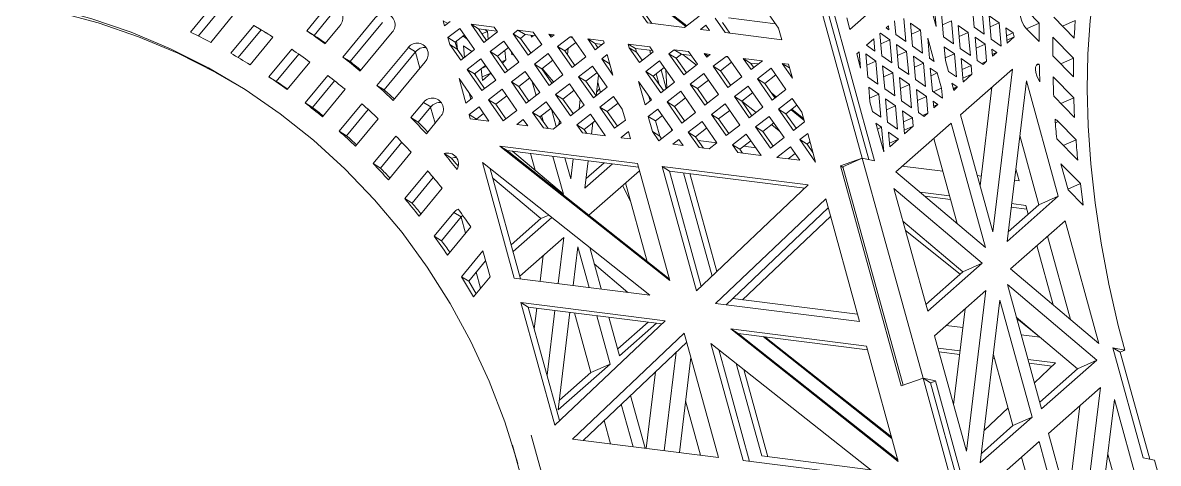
# Model space of a CAD drawing. Header units: millimetres. Extents: x 6136 to 7046, y 1563 to 2173.
# Drawn here: x 6877.7 to 6929.4, y 1675.5 to 1695.6 of the extents above; entities that cross this region are included whole.
import ezdxf

# ---------------------------------------------------------------- set-up
doc = ezdxf.new("R2010")
doc.units = ezdxf.units.MM
doc.header["$LTSCALE"] = 0.5
doc.layers.get('0').update_dxf_attribs({"color": 255})

# ---------------------------------------------------------------- blocks, each defined once
blk = doc.blocks.new('eiffel')
at = {"color": 3, "linetype": 'Continuous', "lineweight": 15}
for p, q in [((34.857, -175.114), (31.02, -161.203)), ((35.635, -175.274), (31.798, -161.363)), ((35.264, -175.197), (31.482, -161.488)), ((19.969, -164.673), (21.282, -166.555)), ((20.432, -164.957), (21.572, -166.592)), ((29.575, -166.897), (27.878, -164.466)), ((-7.569, -167.145), (-6.099, -165.361)), ((-7.073, -167.388), (-5.636, -165.645)), ((22.036, -165.463), (23.714, -166.792)), ((39.521, -166.791), (39.164, -165.495)), ((39.424, -165.677), (39.521, -166.791)), ((41.929, -166.838), (41.801, -165.377)), ((-4.827, -166.02), (-6.287, -167.791)), ((-0.225, -167.066), (0.796, -165.827)), ((0.238, -167.35), (1.259, -166.111)), ((2.049, -168.724), (4.094, -166.243)), ((22.499, -165.748), (23.767, -166.752)), ((23.637, -166.852), (24.564, -166.136)), ((25.556, -166.261), (26.193, -167.174)), ((26.412, -166.241), (29.377, -166.614)), ((33.88, -166.25), (34.081, -166.977)), ((34.081, -166.977), (35.435, -165.783)), ((37.477, -166.278), (37.605, -167.739)), ((39.982, -167.439), (39.854, -165.978)), ((42.436, -165.822), (42.563, -167.282)), ((42.866, -166.123), (43.501, -166.567)), ((42.994, -167.583), (42.866, -166.123)), ((46.037, -166.579), (45.316, -165.842)), ((46.947, -166.199), (48.242, -167.525)), ((-5.03, -168.481), (-3.58, -166.72)), ((-4.559, -168.754), (-3.117, -167.005)), ((-3.58, -166.72), (-3.117, -167.005)), ((0.238, -167.35), (-0.225, -167.066)), ((1.859, -166.74), (0.923, -167.875)), ((2.511, -169.008), (4.556, -166.527)), ((8.48, -166.756), (8.389, -166.426)), ((8.678, -166.603), (8.389, -166.426)), ((8.48, -166.756), (8.835, -166.482)), ((9.43, -166.914), (8.683, -167.492)), ((10.364, -168.253), (9.43, -166.914)), ((11.612, -166.832), (10.149, -166.647)), ((10.149, -166.647), (10.952, -167.799)), ((10.149, -166.647), (10.611, -166.932)), ((10.611, -166.932), (11.124, -167.666)), ((11.785, -167.08), (10.611, -166.932)), ((11.184, -167.104), (10.838, -167.257)), ((11.009, -166.982), (11.184, -167.104)), ((11.184, -167.104), (11.226, -167.587)), ((11.819, -167.128), (11.612, -166.832)), ((13.112, -167.021), (12.811, -167.253)), ((14.067, -167.141), (13.112, -167.021)), ((13.575, -167.305), (13.112, -167.021)), ((23.637, -166.852), (21.282, -166.555)), ((24.968, -166.715), (24.63, -166.977)), ((25.201, -167.049), (24.63, -166.977)), ((25.201, -167.049), (24.968, -166.715)), ((26.019, -166.545), (26.483, -167.21)), ((29.575, -166.897), (29.775, -167.625)), ((36.376, -166.878), (36.519, -166.752)), ((36.54, -166.993), (36.376, -166.878)), ((36.519, -166.752), (36.54, -166.993)), ((36.97, -167.295), (36.894, -166.422)), ((37.907, -166.58), (38.542, -167.024)), ((38.035, -168.04), (37.907, -166.58)), ((38.542, -167.024), (37.968, -167.276)), ((38.542, -167.024), (38.67, -168.484)), ((40.489, -166.423), (39.915, -166.675)), ((40.489, -166.423), (40.617, -167.883)), ((40.919, -166.724), (41.554, -167.168)), ((41.047, -168.184), (40.919, -166.724)), ((42.563, -167.282), (41.929, -166.838)), ((43.501, -166.567), (42.927, -166.819)), ((43.501, -166.567), (43.628, -168.027)), ((44.016, -167.842), (43.931, -166.868)), ((43.931, -166.868), (44.39, -167.189)), ((45.221, -166.928), (46.022, -167.748)), ((45.228, -166.935), (46.037, -166.579)), ((47.5, -166.766), (48.309, -166.41)), ((-2.369, -167.454), (-3.813, -169.205)), ((5.156, -167.155), (3.139, -169.602)), ((8.803, -167.929), (8.683, -167.492)), ((9.145, -167.776), (8.683, -167.492)), ((9.721, -167.331), (9.145, -167.776)), ((9.266, -168.213), (9.145, -167.776)), ((9.237, -167.706), (9.235, -167.707)), ((9.237, -167.705), (9.237, -167.706)), ((9.237, -167.706), (9.284, -168.239)), ((9.884, -167.566), (9.639, -167.394)), ((10.952, -167.799), (11.819, -167.128)), ((12.223, -167.708), (11.356, -168.378)), ((13.158, -169.047), (12.223, -167.708)), ((12.811, -167.253), (13.746, -168.592)), ((12.811, -167.253), (13.274, -167.538)), ((13.575, -167.305), (13.274, -167.538)), ((13.274, -167.538), (13.917, -168.46)), ((14.24, -167.389), (13.575, -167.305)), ((13.975, -167.466), (13.943, -167.351)), ((13.958, -167.353), (13.945, -167.359)), ((13.951, -167.378), (13.996, -167.358)), ((14.085, -167.369), (13.975, -167.466)), ((14.613, -167.922), (14.067, -167.141)), ((15.405, -167.31), (15.06, -167.266)), ((15.06, -167.266), (15.2, -167.468)), ((15.06, -167.266), (15.283, -167.404)), ((15.2, -167.468), (15.405, -167.31)), ((16.397, -167.435), (15.605, -168.047)), ((16.763, -167.794), (16.067, -168.331)), ((16.523, -167.45), (16.397, -167.435)), ((16.598, -167.558), (16.397, -167.435)), ((17.406, -168.716), (16.523, -167.45)), ((18.515, -167.701), (17.515, -167.575)), ((17.515, -167.575), (17.994, -168.262)), ((17.515, -167.575), (17.978, -167.86)), ((17.994, -168.262), (18.55, -167.831)), ((18.55, -167.831), (18.515, -167.701)), ((29.775, -167.625), (26.193, -167.174)), ((35.134, -167.973), (35.591, -167.571)), ((35.591, -167.571), (35.658, -168.34)), ((35.966, -167.24), (36.001, -167.209)), ((36.088, -168.641), (35.966, -167.24)), ((36.001, -167.209), (36.595, -167.625)), ((36.595, -167.625), (36.022, -167.877)), ((36.595, -167.625), (36.723, -169.086)), ((37.605, -167.739), (36.97, -167.295)), ((39.1, -168.786), (38.99, -167.525)), ((38.99, -167.525), (39.394, -168.992)), ((40.617, -167.883), (39.982, -167.439)), ((41.554, -167.168), (40.98, -167.421)), ((41.554, -167.168), (41.682, -168.629)), ((41.984, -167.47), (42.619, -167.914)), ((42.112, -168.93), (41.984, -167.47)), ((43.628, -168.027), (42.994, -167.583)), ((43.975, -167.372), (44.39, -167.189)), ((43.999, -167.653), (44.461, -167.45)), ((44.461, -167.45), (44.016, -167.842)), ((44.461, -167.45), (44.39, -167.189)), ((48.2, -168.794), (46.902, -167.465)), ((-2.62, -169.973), (-1.182, -168.228)), ((-2.157, -170.257), (-0.737, -168.534)), ((4.202, -170.515), (6.186, -168.108)), ((4.664, -170.799), (6.648, -168.392)), ((6.648, -168.392), (6.186, -168.108)), ((6.916, -169.423), (6.636, -168.407)), ((8.803, -167.929), (9.497, -168.923)), ((9.266, -168.213), (8.803, -167.929)), ((9.266, -168.213), (9.669, -168.791)), ((9.497, -168.923), (10.364, -168.253)), ((9.668, -168.007), (10.2, -168.38)), ((9.732, -168.742), (9.668, -168.007)), ((11.356, -168.378), (12.291, -169.717)), ((11.356, -168.378), (11.819, -168.662)), ((12.514, -168.125), (11.819, -168.662)), ((12.288, -168.3), (12.341, -168.907)), ((12.716, -168.576), (12.7, -168.391)), ((12.743, -168.453), (12.707, -168.469)), ((12.786, -168.514), (12.716, -168.576)), ((13.746, -168.592), (14.613, -167.922)), ((15.017, -168.502), (14.15, -169.172)), ((15.951, -169.841), (15.017, -168.502)), ((15.605, -168.047), (16.539, -169.386)), ((15.605, -168.047), (16.067, -168.331)), ((16.067, -168.331), (16.711, -169.254)), ((16.222, -168.553), (16.236, -168.536)), ((16.281, -168.166), (16.232, -168.568)), ((17.978, -167.86), (18.165, -168.129)), ((18.438, -167.918), (17.978, -167.86)), ((21.434, -168.069), (20.077, -167.898)), ((20.077, -167.898), (20.14, -168.128)), ((20.539, -168.182), (20.077, -167.898)), ((20.14, -168.128), (20.787, -169.055)), ((20.14, -168.128), (20.603, -168.412)), ((21.607, -168.317), (20.539, -168.182)), ((20.539, -168.182), (20.603, -168.412)), ((20.603, -168.412), (20.959, -168.923)), ((20.787, -169.055), (21.654, -168.385)), ((21.491, -168.511), (21.432, -168.295)), ((21.654, -168.385), (21.434, -168.069)), ((22.967, -168.262), (22.646, -168.51)), ((22.646, -168.51), (23.581, -169.849)), ((22.646, -168.51), (23.109, -168.794)), ((23.889, -168.379), (22.967, -168.262)), ((23.429, -168.547), (22.967, -168.262)), ((23.429, -168.547), (23.109, -168.794)), ((24.062, -168.626), (23.429, -168.547)), ((24.448, -169.179), (23.889, -168.379)), ((25.26, -168.551), (24.881, -168.504)), ((24.881, -168.504), (25.036, -168.724)), ((24.881, -168.504), (25.126, -168.654)), ((34.508, -168.526), (34.663, -168.389)), ((34.508, -168.526), (34.752, -169.413)), ((34.663, -168.389), (34.752, -169.413)), ((35.079, -168.528), (35.713, -168.972)), ((35.207, -169.988), (35.079, -168.528)), ((35.658, -168.34), (35.134, -167.973)), ((37.026, -167.927), (37.66, -168.371)), ((37.153, -169.387), (37.026, -167.927)), ((37.66, -168.371), (37.087, -168.623)), ((37.66, -168.371), (37.788, -169.831)), ((38.67, -168.484), (38.035, -168.04)), ((40.037, -168.071), (40.672, -168.515)), ((40.113, -168.936), (40.037, -168.071)), ((40.672, -168.515), (40.098, -168.767)), ((40.672, -168.515), (40.8, -169.976)), ((41.682, -168.629), (41.047, -168.184)), ((42.619, -167.914), (42.045, -168.166)), ((42.619, -167.914), (42.713, -168.991)), ((43.049, -168.215), (43.352, -168.428)), ((43.088, -168.661), (43.049, -168.215)), ((43.352, -168.428), (43.078, -168.548)), ((43.352, -168.428), (43.088, -168.661)), ((-3.813, -169.205), (-3.924, -169.137)), ((-0.032, -169.035), (-1.465, -170.774)), ((2.511, -169.008), (2.049, -168.724)), ((7.248, -169.02), (5.236, -171.462)), ((9.852, -168.649), (9.728, -168.703)), ((10.769, -168.833), (9.902, -169.503)), ((11.059, -169.25), (10.364, -169.787)), ((11.703, -170.172), (10.769, -168.833)), ((11.819, -168.662), (12.462, -169.585)), ((12.072, -169.025), (12.341, -168.907)), ((12.341, -168.907), (12.123, -169.099)), ((12.291, -169.717), (13.158, -169.047)), ((14.15, -169.172), (15.084, -170.511)), ((14.15, -169.172), (14.612, -169.456)), ((15.308, -168.919), (14.612, -169.456)), ((16.539, -169.386), (17.406, -168.716)), ((17.378, -168.676), (17.37, -168.744)), ((18.753, -168.566), (18.398, -168.841)), ((18.398, -168.841), (19.111, -169.862)), ((18.398, -168.841), (18.861, -169.125)), ((19.111, -169.862), (18.753, -168.566)), ((18.899, -169.095), (18.861, -169.125)), ((18.861, -169.125), (18.938, -169.236)), ((22.059, -168.965), (21.192, -169.635)), ((22.993, -170.304), (22.059, -168.965)), ((23.109, -168.794), (23.752, -169.716)), ((24.38, -169.231), (23.532, -168.56)), ((23.581, -169.849), (24.448, -169.179)), ((25.036, -168.724), (25.26, -168.551)), ((26.252, -168.676), (25.44, -169.304)), ((26.598, -169.05), (25.902, -169.588)), ((26.345, -168.688), (26.252, -168.676)), ((26.4, -168.767), (26.252, -168.676)), ((27.241, -169.973), (26.345, -168.688)), ((26.582, -169.063), (26.637, -169.107)), ((28.545, -168.965), (27.337, -168.813)), ((27.337, -168.813), (27.829, -169.518)), ((27.337, -168.813), (27.799, -169.097)), ((27.799, -169.097), (28.001, -169.386)), ((28.293, -169.159), (27.799, -169.097)), ((27.829, -169.518), (28.545, -168.965)), ((29.792, -169.122), (30.447, -170.061)), ((30.203, -169.174), (29.792, -169.122)), ((29.792, -169.122), (30.255, -169.407)), ((30.203, -169.174), (30.447, -170.061)), ((35.713, -168.972), (35.14, -169.224)), ((35.713, -168.972), (35.841, -170.432)), ((36.723, -169.086), (36.088, -168.641)), ((38.091, -168.672), (38.725, -169.116)), ((38.218, -170.132), (38.091, -168.672)), ((38.725, -169.116), (38.151, -169.369)), ((38.725, -169.116), (38.853, -170.577)), ((39.394, -168.992), (39.1, -168.786)), ((40.304, -169.629), (40.113, -168.936)), ((41.102, -168.816), (41.737, -169.261)), ((41.23, -170.277), (41.102, -168.816)), ((41.737, -169.261), (41.163, -169.513)), ((41.737, -169.261), (41.785, -169.81)), ((42.486, -169.192), (42.112, -168.93)), ((42.398, -169.13), (42.713, -168.991)), ((42.713, -168.991), (42.486, -169.192)), ((45.844, -169.252), (46.038, -169.167)), ((46.889, -168.636), (48.191, -169.969)), ((47.391, -169.149), (48.2, -168.794)), ((-2.157, -170.257), (-2.62, -169.973)), ((-0.335, -171.617), (1.095, -169.881)), ((9.902, -169.503), (10.836, -170.842)), ((9.902, -169.503), (10.364, -169.787)), ((10.364, -169.787), (11.007, -170.709)), ((10.416, -169.747), (10.427, -169.877)), ((10.86, -170.213), (10.794, -169.455)), ((11.103, -169.313), (10.812, -169.441)), ((10.84, -169.977), (11.396, -169.733)), ((11.4, -169.737), (10.86, -170.213)), ((13.562, -169.626), (12.695, -170.297)), ((14.496, -170.965), (13.562, -169.626)), ((14.612, -169.456), (15.256, -170.378)), ((15.363, -170.296), (14.641, -169.434)), ((15.084, -170.511), (15.951, -169.841)), ((17.81, -169.295), (16.943, -169.966)), ((16.943, -169.966), (17.878, -171.305)), ((16.943, -169.966), (17.406, -170.25)), ((18.101, -169.712), (17.406, -170.25)), ((18.745, -170.634), (17.81, -169.295)), ((18.047, -171.169), (18.205, -169.861)), ((21.192, -169.635), (22.126, -170.974)), ((21.192, -169.635), (21.654, -169.919)), ((22.349, -169.381), (21.654, -169.919)), ((21.654, -169.919), (22.297, -170.841)), ((22.027, -170.454), (21.84, -169.775)), ((22.479, -170.701), (22.157, -169.531)), ((24.852, -169.758), (23.985, -170.429)), ((25.786, -171.097), (24.852, -169.758)), ((25.44, -169.304), (26.374, -170.643)), ((25.44, -169.304), (25.902, -169.588)), ((25.902, -169.588), (26.546, -170.51)), ((26.374, -170.643), (27.241, -169.973)), ((29.1, -169.427), (28.233, -170.098)), ((29.391, -169.844), (28.696, -170.382)), ((30.035, -170.766), (29.1, -169.427)), ((30.255, -169.407), (30.275, -169.435)), ((30.267, -169.408), (30.255, -169.407)), ((36.144, -169.273), (36.778, -169.718)), ((36.272, -170.734), (36.144, -169.273)), ((36.778, -169.718), (36.205, -169.97)), ((36.778, -169.718), (36.906, -171.178)), ((37.788, -169.831), (37.153, -169.387)), ((39.155, -169.418), (39.597, -169.727)), ((39.283, -170.878), (39.155, -169.418)), ((39.597, -169.727), (39.198, -169.902)), ((39.597, -169.727), (39.862, -170.688)), ((40.8, -169.976), (40.304, -169.629)), ((44.346, -169.477), (41.061, -172.374)), ((41.211, -170.062), (41.785, -169.81)), ((41.785, -169.81), (41.244, -170.287)), ((44.346, -169.477), (43.103, -179.777)), ((48.215, -171.304), (46.907, -169.965)), ((0.127, -171.901), (1.518, -170.214)), ((4.664, -170.799), (4.202, -170.515)), ((10.248, -171.296), (9.395, -170.074)), ((9.823, -171.625), (9.395, -170.074)), ((10.836, -170.842), (11.703, -170.172)), ((12.695, -170.297), (13.629, -171.636)), ((12.695, -170.297), (13.157, -170.581)), ((13.853, -170.043), (13.157, -170.581)), ((13.157, -170.581), (13.801, -171.503)), ((14.016, -170.277), (14.257, -171.15)), ((16.355, -170.42), (15.488, -171.09)), ((17.29, -171.759), (16.355, -170.42)), ((17.406, -170.25), (18.049, -171.172)), ((17.878, -171.305), (18.745, -170.634)), ((18.324, -170.959), (18.149, -170.323)), ((21.538, -171.428), (20.732, -170.273)), ((20.732, -170.273), (21.136, -171.739)), ((22.126, -170.974), (22.993, -170.304)), ((23.985, -170.429), (24.919, -171.768)), ((23.985, -170.429), (24.448, -170.713)), ((25.143, -170.175), (24.448, -170.713)), ((27.646, -170.552), (26.779, -171.222)), ((28.58, -171.891), (27.646, -170.552)), ((28.233, -170.098), (29.168, -171.437)), ((28.233, -170.098), (28.696, -170.382)), ((28.696, -170.382), (29.339, -171.304)), ((35.841, -170.432), (35.207, -169.988)), ((35.262, -170.62), (35.897, -171.064)), ((35.344, -171.558), (35.262, -170.62)), ((37.209, -170.019), (37.843, -170.463)), ((37.336, -171.479), (37.209, -170.019)), ((37.843, -170.463), (37.27, -170.715)), ((37.843, -170.463), (37.971, -171.924)), ((38.853, -170.577), (38.218, -170.132)), ((39.862, -170.688), (39.34, -170.918)), ((39.862, -170.688), (39.918, -171.322)), ((40.507, -170.364), (40.855, -170.608)), ((40.634, -170.825), (40.507, -170.364)), ((40.855, -170.608), (40.604, -170.718)), ((40.61, -170.737), (40.857, -170.628)), ((40.857, -170.628), (40.634, -170.825)), ((40.855, -170.608), (40.857, -170.628)), ((41.244, -170.287), (41.23, -170.277)), ((43.049, -170.62), (42.297, -176.855)), ((44.001, -180.37), (45.226, -170.221)), ((47.238, -177.516), (45.226, -170.221)), ((2.187, -170.759), (0.758, -172.493)), ((9.823, -171.625), (10.248, -171.296)), ((10.139, -171.38), (10.03, -170.984)), ((12.107, -170.751), (11.24, -171.421)), ((12.398, -171.168), (11.703, -171.706)), ((13.041, -172.09), (12.107, -170.751)), ((13.629, -171.636), (14.496, -170.965)), ((15.488, -171.09), (16.423, -172.429)), ((15.488, -171.09), (15.951, -171.375)), ((16.646, -170.837), (15.951, -171.375)), ((15.951, -171.375), (16.594, -172.297)), ((17.048, -171.413), (16.977, -172.001)), ((18.074, -170.947), (18.259, -170.722)), ((19.149, -171.214), (18.282, -171.884)), ((19.702, -172.007), (19.149, -171.214)), ((21.367, -171.183), (21.453, -171.494)), ((23.397, -170.883), (22.53, -171.553)), ((23.688, -171.3), (22.993, -171.838)), ((24.332, -172.222), (23.397, -170.883)), ((24.448, -170.713), (25.091, -171.635)), ((24.919, -171.768), (25.786, -171.097)), ((26.779, -171.222), (27.713, -172.561)), ((26.779, -171.222), (27.241, -171.507)), ((27.936, -170.969), (27.241, -171.507)), ((29.122, -170.992), (29.428, -171.235)), ((29.168, -171.437), (30.035, -170.766)), ((29.25, -171.175), (29.376, -171.276)), ((30.439, -171.346), (29.572, -172.016)), ((31.039, -172.205), (30.439, -171.346)), ((35.897, -171.064), (35.323, -171.317)), ((35.897, -171.064), (36.024, -172.525)), ((36.906, -171.178), (36.272, -170.734)), ((36.327, -171.366), (36.961, -171.81)), ((36.455, -172.826), (36.327, -171.366)), ((38.274, -170.764), (38.908, -171.209)), ((38.401, -172.225), (38.274, -170.764)), ((38.908, -171.209), (38.335, -171.461)), ((38.908, -171.209), (39.001, -172.265)), ((39.918, -171.322), (39.283, -170.878)), ((46.951, -171.195), (48.266, -172.541)), ((47.406, -171.66), (48.215, -171.304)), ((0.127, -171.901), (-0.335, -171.617)), ((1.82, -173.405), (3.249, -171.671)), ((2.283, -173.69), (3.649, -172.031)), ((6.349, -172.551), (7.145, -171.585)), ((6.811, -172.836), (7.607, -171.87)), ((7.607, -171.87), (7.145, -171.585)), ((7.875, -172.901), (7.595, -171.884)), ((10.652, -171.876), (10.026, -172.36)), ((11.275, -172.769), (10.652, -171.876)), ((11.24, -171.421), (12.174, -172.76)), ((11.24, -171.421), (11.703, -171.706)), ((11.703, -171.706), (12.346, -172.628)), ((12.174, -172.76), (13.041, -172.09)), ((14.901, -171.545), (14.034, -172.215)), ((15.192, -171.962), (14.496, -172.499)), ((15.835, -172.884), (14.901, -171.545)), ((15.533, -173.117), (15.23, -172.017)), ((16.423, -172.429), (17.29, -171.759)), ((18.282, -171.884), (19.216, -173.223)), ((18.282, -171.884), (18.744, -172.168)), ((19.44, -171.631), (18.744, -172.168)), ((19.893, -172.7), (19.702, -172.007)), ((21.136, -171.739), (21.538, -171.428)), ((21.942, -172.008), (21.339, -172.474)), ((22.877, -173.347), (21.942, -172.008)), ((22.53, -171.553), (23.465, -172.892)), ((22.53, -171.553), (22.993, -171.838)), ((22.993, -171.838), (23.636, -172.76)), ((26.191, -171.677), (25.324, -172.347)), ((26.482, -172.094), (25.786, -172.631)), ((27.125, -173.016), (26.191, -171.677)), ((27.241, -171.507), (27.884, -172.429)), ((28.155, -172.22), (27.247, -171.502)), ((27.713, -172.561), (28.58, -171.891)), ((29.572, -172.016), (30.506, -173.355)), ((29.572, -172.016), (30.034, -172.3)), ((30.73, -171.763), (30.034, -172.3)), ((30.356, -172.052), (31.175, -172.7)), ((30.409, -172.011), (31.146, -172.595)), ((35.344, -171.558), (35.512, -172.166)), ((36.961, -171.81), (36.388, -172.062)), ((36.961, -171.81), (37.089, -173.27)), ((37.971, -171.924), (37.336, -171.479)), ((37.392, -172.111), (38.026, -172.556)), ((37.519, -173.572), (37.392, -172.111)), ((39.339, -171.51), (39.628, -171.712)), ((39.376, -171.935), (39.339, -171.51)), ((39.628, -171.712), (39.366, -171.827)), ((39.628, -171.712), (39.376, -171.935)), ((4.283, -172.619), (2.852, -174.355)), ((6.811, -172.836), (6.349, -172.551)), ((8.207, -172.498), (7.323, -173.571)), ((10.097, -172.62), (10.026, -172.36)), ((10.488, -172.645), (10.026, -172.36)), ((10.097, -172.62), (11.275, -172.769)), ((10.943, -172.293), (10.488, -172.645)), ((10.495, -172.671), (10.488, -172.645)), ((13.446, -172.67), (13.031, -172.99)), ((13.731, -173.078), (13.446, -172.67)), ((14.034, -172.215), (14.723, -173.203)), ((14.034, -172.215), (14.496, -172.499)), ((14.496, -172.499), (15.013, -173.24)), ((14.606, -172.415), (14.716, -172.814)), ((15.73, -172.733), (15.699, -172.989)), ((17.694, -172.339), (16.827, -173.009)), ((17.985, -172.756), (17.29, -173.293)), ((18.628, -173.678), (17.694, -172.339)), ((18.744, -172.168), (19.388, -173.091)), ((19.216, -173.223), (19.893, -172.7)), ((21.339, -172.474), (21.604, -173.436)), ((21.339, -172.474), (21.801, -172.759)), ((22.233, -172.425), (21.801, -172.759)), ((21.801, -172.759), (22.067, -173.72)), ((23.465, -172.892), (24.332, -172.222)), ((24.736, -172.801), (23.869, -173.472)), ((25.67, -174.141), (24.736, -172.801)), ((25.324, -172.347), (26.258, -173.686)), ((25.324, -172.347), (25.786, -172.631)), ((25.786, -172.631), (26.43, -173.553)), ((28.984, -172.471), (28.117, -173.141)), ((29.918, -173.81), (28.984, -172.471)), ((30.034, -172.3), (30.678, -173.222)), ((30.506, -173.355), (31.207, -172.814)), ((31.039, -172.205), (31.207, -172.814)), ((36.024, -172.525), (35.512, -172.166)), ((37.089, -173.27), (36.455, -172.826)), ((38.026, -172.556), (37.453, -172.808)), ((38.026, -172.556), (38.073, -173.084)), ((38.761, -172.477), (38.401, -172.225)), ((38.668, -172.412), (39.001, -172.265)), ((39.001, -172.265), (38.761, -172.477)), ((43.103, -179.777), (41.061, -172.374)), ((47.053, -172.877), (47.235, -172.797)), ((48.357, -173.945), (47.235, -172.797)), ((2.283, -173.69), (1.82, -173.405)), ((13.031, -172.99), (13.731, -173.078)), ((14.723, -173.203), (15.324, -173.279)), ((15.324, -173.279), (15.835, -172.884)), ((16.827, -173.009), (17.178, -173.513)), ((16.827, -173.009), (17.29, -173.293)), ((17.178, -173.513), (18.609, -173.693)), ((17.29, -173.293), (17.468, -173.549)), ((17.755, -173.585), (17.842, -172.866)), ((20.096, -173.435), (19.621, -173.803)), ((20.223, -173.896), (20.096, -173.435)), ((21.604, -173.436), (22.01, -174.017)), ((21.604, -173.436), (22.067, -173.72)), ((22.01, -174.017), (22.877, -173.347)), ((22.834, -173.38), (22.791, -173.224)), ((23.869, -173.472), (24.545, -174.441)), ((23.869, -173.472), (24.331, -173.756)), ((25.027, -173.218), (24.331, -173.756)), ((26.258, -173.686), (27.125, -173.016)), ((28.117, -173.141), (29.051, -174.48)), ((28.117, -173.141), (28.58, -173.425)), ((29.275, -172.887), (28.58, -173.425)), ((28.58, -173.425), (29.223, -174.347)), ((29.618, -173.378), (29.135, -172.996)), ((31.409, -173.549), (30.911, -173.935)), ((31.409, -173.549), (31.911, -175.369)), ((35.715, -172.901), (36.08, -173.157)), ((35.715, -172.901), (36.216, -174.721)), ((36.08, -173.157), (35.817, -173.272)), ((36.08, -173.157), (36.216, -174.721)), ((36.51, -173.458), (37.144, -173.902)), ((36.591, -174.39), (36.51, -173.458)), ((40.471, -172.894), (36.984, -175.969)), ((37.499, -173.336), (38.073, -173.084)), ((38.073, -173.084), (37.519, -173.572)), ((40.471, -172.894), (42.638, -180.753)), ((3.96, -175.451), (5.393, -173.711)), ((4.422, -175.735), (5.77, -174.099)), ((18.609, -173.693), (18.628, -173.678)), ((19.621, -173.803), (19.634, -173.822)), ((19.621, -173.803), (19.656, -173.825)), ((19.634, -173.822), (20.223, -173.896)), ((22.067, -173.72), (22.181, -173.884)), ((23.281, -173.926), (22.886, -174.232)), ((22.886, -174.232), (23.553, -174.316)), ((23.553, -174.316), (23.281, -173.926)), ((24.331, -173.756), (24.834, -174.477)), ((24.498, -173.995), (25.667, -174.143)), ((25.179, -174.52), (25.67, -174.141)), ((27.529, -173.595), (26.662, -174.266)), ((26.662, -174.266), (27, -174.75)), ((26.662, -174.266), (27.125, -174.55)), ((27.82, -174.012), (27.125, -174.55)), ((28.464, -174.934), (27.529, -173.595)), ((29.051, -174.48), (29.918, -173.81)), ((30.911, -173.935), (31.911, -175.369)), ((30.911, -173.935), (31.373, -174.219)), ((31.555, -174.078), (31.373, -174.219)), ((31.373, -174.219), (31.739, -174.743)), ((36.571, -174.155), (37.144, -173.902)), ((37.144, -173.902), (36.591, -174.39)), ((39.367, -173.867), (40.849, -179.239)), ((46.014, -178.054), (44.808, -173.682)), ((47.14, -173.884), (48.47, -175.245)), ((47.547, -174.301), (48.357, -173.945)), ((6.365, -174.734), (4.927, -176.479)), ((8.903, -175.109), (8.441, -174.825)), ((11.96, -174.35), (22.693, -182.849)), ((11.96, -174.35), (20.65, -175.445)), ((11.96, -174.35), (12.422, -174.634)), ((12.422, -174.634), (22.664, -182.744)), ((12.422, -174.634), (20.715, -175.679)), ((15.979, -177.394), (12.768, -174.678)), ((13.897, -174.82), (14.19, -175.88)), ((15.318, -174.999), (15.979, -177.394)), ((24.545, -174.441), (25.179, -174.52)), ((27, -174.75), (28.464, -174.934)), ((27.125, -174.55), (27.29, -174.786)), ((27.373, -174.358), (28.128, -174.453)), ((30.323, -174.389), (29.456, -175.059)), ((30.614, -174.806), (30.17, -175.149)), ((30.919, -175.244), (30.323, -174.389)), ((4.422, -175.735), (3.96, -175.451)), ((12.874, -182.687), (10.862, -175.392)), ((21.437, -183.766), (10.862, -175.392)), ((16.444, -176.419), (16.079, -175.095)), ((16.596, -175.16), (16.444, -176.419)), ((17.342, -177.011), (17.551, -175.28)), ((19.086, -175.474), (17.342, -177.011)), ((18.549, -175.406), (17.415, -176.406)), ((22.693, -182.849), (20.65, -175.445)), ((22.213, -175.642), (24.38, -183.501)), ((22.213, -175.642), (31.437, -176.804)), ((22.675, -175.926), (22.213, -175.642)), ((29.456, -175.059), (30.919, -175.244)), ((33.482, -175.598), (34.857, -175.114)), ((37.319, -189.508), (33.482, -175.598)), ((33.646, -175.698), (33.482, -175.598)), ((33.633, -175.652), (34.857, -175.114)), ((33.633, -175.652), (37.443, -189.464)), ((34.857, -175.114), (38.693, -189.024)), ((34.857, -175.114), (35.635, -175.274)), ((37.382, -175.619), (39.939, -175.941)), ((48.631, -176.722), (47.407, -175.469)), ((47.407, -175.469), (47.862, -177.119)), ((5.962, -177.662), (7.407, -175.909)), ((6.425, -177.946), (7.759, -176.327)), ((13.272, -182.737), (11.353, -175.781)), ((11.515, -176.368), (14.548, -178.934)), ((17.585, -178.722), (20.778, -175.907)), ((22.675, -175.926), (24.685, -183.212)), ((22.675, -175.926), (31.227, -177.003)), ((25.367, -182.564), (23.567, -176.038)), ((25.672, -182.275), (23.965, -176.088)), ((42.638, -180.753), (36.984, -175.969)), ((42.121, -176.216), (42.37, -176.247)), ((44.554, -175.788), (44.764, -176.549)), ((8.315, -177.008), (6.863, -178.771)), ((21.271, -181.641), (19.902, -176.679)), ((24.38, -183.501), (31.437, -176.804)), ((36.855, -177.037), (42.431, -181.755)), ((36.855, -177.037), (38.993, -184.787)), ((44.467, -176.511), (44.764, -176.549)), ((47.848, -177.066), (48.631, -176.722)), ((47.862, -177.119), (48.809, -178.088)), ((48.809, -178.088), (48.631, -176.722)), ((6.425, -177.946), (5.962, -177.662)), ((32.55, -177.685), (25.591, -184.289)), ((32.55, -177.685), (34.688, -185.435)), ((40.366, -177.489), (38.504, -177.255)), ((40.431, -177.724), (38.818, -177.52)), ((47.238, -177.516), (44.001, -180.37)), ((46.014, -178.054), (47.238, -177.516)), ((7.824, -180.044), (9.063, -178.54)), ((9.526, -178.825), (9.063, -178.54)), ((32.708, -178.258), (26.264, -184.374)), ((46.014, -178.054), (44.074, -179.765)), ((45.256, -178.332), (44.262, -178.206)), ((45.191, -178.097), (44.289, -177.984)), ((45.191, -178.097), (45.343, -178.646)), ((8.286, -180.329), (9.526, -178.825)), ((9.794, -179.856), (9.513, -178.839)), ((14.548, -178.934), (12.678, -180.584)), ((15.244, -178.862), (12.798, -181.019)), ((14.548, -178.934), (15.054, -178.712)), ((32.856, -178.794), (27.301, -184.065)), ((37.421, -179.089), (41.208, -182.293)), ((44.227, -182.097), (47.665, -179.065)), ((49.803, -186.815), (47.665, -179.065)), ((10.126, -179.453), (8.657, -181.236)), ((41.05, -182.432), (37.587, -179.689)), ((8.286, -180.329), (7.824, -180.044)), ((13.225, -182.568), (15.997, -180.123)), ((15.997, -180.123), (15.646, -183.036)), ((16.601, -183.156), (16.895, -180.716)), ((16.895, -180.716), (17.603, -183.283)), ((45.89, -180.63), (46.924, -184.379)), ((48.013, -185.301), (46.561, -180.038)), ((9.54, -182.604), (10.891, -180.964)), ((10.891, -180.964), (11.346, -182.614)), ((14.701, -181.267), (14.504, -182.892)), ((18.364, -183.378), (17.642, -180.761)), ((10.002, -182.888), (11.066, -181.597)), ((17.926, -181.792), (20.052, -183.591)), ((42.431, -181.755), (38.993, -184.787)), ((41.208, -182.293), (42.431, -181.755)), ((49.803, -186.815), (44.227, -182.097)), ((10.3, -183.883), (9.54, -182.604)), ((10.002, -182.888), (9.54, -182.604)), ((10.471, -183.676), (10.002, -182.888)), ((11.346, -182.614), (10.3, -183.883)), ((10.753, -183.333), (10.473, -182.317)), ((12.874, -182.687), (21.437, -183.766)), ((41.208, -182.293), (38.873, -184.352)), ((39.42, -186.336), (42.656, -183.482)), ((42.656, -183.482), (41.432, -193.631)), ((44.019, -183.099), (49.674, -187.883)), ((46.187, -190.958), (44.019, -183.099)), ((15.439, -191.986), (13.301, -184.236)), ((22.398, -185.382), (13.301, -184.236)), ((13.764, -184.52), (13.301, -184.236)), ((25.591, -184.289), (34.688, -185.435)), ((26.672, -183.986), (34.562, -184.98)), ((42.312, -194.375), (43.555, -184.075)), ((43.555, -184.075), (45.597, -191.479)), ((15.743, -191.697), (13.764, -184.52)), ((22.188, -185.581), (13.764, -184.52)), ((14.3, -184.587), (14.142, -185.893)), ((15.441, -184.731), (14.949, -188.816)), ((15.653, -191.017), (16.396, -184.852)), ((16.674, -184.886), (17.714, -188.658)), ((41.36, -184.625), (40.626, -190.708)), ((15.439, -191.986), (22.398, -185.382)), ((18.095, -185.066), (18.937, -188.12)), ((19.528, -187.599), (18.855, -185.161)), ((21.325, -185.473), (19.408, -187.164)), ((21.862, -185.54), (19.528, -187.599)), ((40.158, -185.685), (41.216, -185.818)), ((44.585, -185.151), (48.45, -188.421)), ((46.059, -186.398), (44.614, -185.253)), ((51.444, -187.248), (51.015, -185.694)), ((23.609, -186.17), (16.552, -192.867)), ((25.776, -194.029), (23.609, -186.17)), ((35.115, -186.984), (26.552, -185.905)), ((26.552, -185.905), (37.127, -194.279)), ((26.552, -185.905), (27.015, -186.189)), ((27.015, -186.189), (37.098, -194.174)), ((35.18, -187.218), (27.015, -186.189)), ((28.588, -186.388), (36.728, -192.833)), ((28.711, -186.403), (36.699, -192.728)), ((39.42, -186.336), (41.432, -193.631)), ((44.897, -186.282), (46.102, -186.434)), ((23.767, -186.743), (17.224, -192.952)), ((25.296, -186.822), (27.338, -194.226)), ((36.029, -195.321), (25.296, -186.822)), ((35.115, -186.984), (37.127, -194.279)), ((41.038, -187.291), (39.635, -187.114)), ((52.606, -194.048), (50.688, -187.093)), ((50.688, -187.093), (51.15, -187.377)), ((51.444, -187.248), (50.688, -187.093)), ((23.104, -187.372), (22.353, -193.598)), ((23.308, -193.718), (24.033, -187.71)), ((25.788, -187.211), (27.736, -194.276)), ((41.011, -187.513), (39.699, -187.348)), ((43.207, -187.79), (43.108, -187.778)), ((43.143, -187.556), (43.135, -187.555)), ((43.137, -187.535), (44.373, -192.016)), ((47.067, -188.05), (45.325, -187.831)), ((49.674, -187.883), (46.187, -190.958)), ((48.45, -188.421), (49.674, -187.883)), ((51.15, -187.377), (51.444, -187.248)), ((53.013, -194.131), (51.15, -187.377)), ((18.937, -188.12), (15.653, -191.017)), ((18.937, -188.12), (17.714, -188.658)), ((21.796, -188.613), (21.212, -193.454)), ((28.503, -193.933), (26.89, -188.084)), ((28.901, -193.983), (27.381, -188.473)), ((46.856, -188.25), (45.389, -188.065)), ((45.734, -189.315), (47.067, -188.05)), ((48.45, -188.421), (46.067, -190.523)), ((17.714, -188.658), (15.726, -190.411)), ((38.693, -189.024), (37.319, -189.508)), ((42.53, -202.934), (38.693, -189.024)), ((39.156, -189.308), (38.693, -189.024)), ((39.472, -189.184), (38.693, -189.024)), ((42.937, -203.018), (39.156, -189.308)), ((39.159, -189.321), (39.472, -189.184)), ((43.308, -203.094), (39.472, -189.184)), ((46.614, -192.506), (49.899, -189.61)), ((49.899, -189.61), (48.656, -199.91)), ((19.638, -190.661), (20.38, -193.349)), ((21.14, -193.445), (20.22, -190.109)), ((24.648, -193.887), (23.702, -190.456)), ((48.602, -190.753), (47.85, -196.988)), ((49.554, -200.503), (50.779, -190.354)), ((52.791, -197.649), (50.779, -190.354)), ((45.597, -191.479), (42.312, -194.375)), ((42.559, -192.328), (44.065, -190.899)), ((45.597, -191.479), (44.373, -192.016)), ((18.551, -191.693), (18.958, -193.17)), ((44.373, -192.016), (42.385, -193.77)), ((15.871, -199.575), (13.952, -192.62)), ((16.552, -192.867), (25.776, -194.029)), ((48.656, -199.91), (46.614, -192.506)), ((14.647, -200.113), (12.755, -193.253)), ((42.537, -196.102), (46.024, -193.027)), ((46.024, -193.027), (48.191, -200.886)), ((27.338, -194.226), (36.029, -195.321)), ((28.503, -193.933), (35.369, -194.798)), ((44.92, -194), (46.402, -199.372)), ((51.567, -198.187), (50.361, -193.815)), ((52.606, -194.048), (53.305, -194.191)), ((57.142, -208.102), (53.305, -194.191))]:
    blk.add_line(p, q, dxfattribs=at)
at = {"color": 3, "linetype": 'Continuous', "lineweight": 15, "flags": 128}
for points in [[(54.074, -153.962), (53.137, -155.014), (52.289, -156.22), (51.534, -157.577), (50.875, -159.079), (50.315, -160.72), (49.856, -162.492), (49.499, -164.39), (49.247, -166.406), (49.1, -168.531), (49.059, -170.756), (49.124, -173.073), (49.295, -175.472), (49.571, -177.944), (49.95, -180.479), (50.432, -183.066), (51.015, -185.694)], [(13.093, -194.416), (12.272, -191.773), (11.287, -189.2), (10.14, -186.708), (8.838, -184.306), (7.385, -182.003), (5.787, -179.81), (4.051, -177.735), (2.183, -175.787), (0.192, -173.973), (-1.916, -172.301), (-4.13, -170.778), (-6.443, -169.409), (-8.845, -168.2), (-11.326, -167.157), (-13.877, -166.282), (-16.486, -165.581), (-19.144, -165.055)], [(-4.479, -170.558), (-5.981, -169.693), (-8.383, -168.484), (-10.864, -167.441), (-13.414, -166.567), (-16.024, -165.865), (-18.681, -165.34), (-21.377, -164.992), (-24.099, -164.823), (-26.837, -164.834), (-29.579, -165.025), (-32.315, -165.396), (-35.034, -165.943), (-37.724, -166.666), (-40.375, -167.562), (-42.976, -168.626), (-45.516, -169.855), (-47.986, -171.244), (-50.374, -172.786), (-52.673, -174.476), (-54.871, -176.307), (-56.961, -178.272), (-58.934, -180.362), (-60.781, -182.569)], [(45.316, -165.842), (45.148, -165.714), (44.997, -165.689), (44.888, -165.769), (44.838, -165.944), (44.852, -166.185), (44.93, -166.457), (45.06, -166.718), (45.221, -166.928)], [(46.038, -169.167), (45.934, -169.173), (45.855, -169.236), (45.807, -169.352), (45.795, -169.511), (45.819, -169.699), (45.877, -169.901), (45.965, -170.1), (46.075, -170.279)], [(22.521, -170.669), (22.474, -169.892), (22.456, -169.534)], [(8.903, -175.109), (9.108, -175.068), (9.228, -175.073)], [(20.218, -177.824), (20.217, -177.821), (19.713, -176.846)]]:
    blk.add_lwpolyline(points, dxfattribs=at)
at = {"color": 3, "linetype": 'Continuous', "lineweight": 15}
for centre, radius, start, end in [((1.352, -166.255), 0.701, 316.24216, 142.43237), ((4.65, -166.67), 0.701, 316.24216, 142.43237), ((-25.082, -203.557), 42.653, 57.8262, 59.72706), ((-24.633, -203.864), 42.68, 58.78623, 59.72634), ((-24.986, -203.403), 43.971, 53.89788, 55.72776), ((98.061, -167.836), 52.039, 178.61602, 179.90268), ((90.783, -169.532), 42.588, 175.79545, 177.2984), ((-25.273, -203.875), 40.774, 62.24812, 64.26569), ((-24.547, -203.721), 44.012, 54.60031, 55.72702), ((97.662, -168.599), 50.773, 178.72055, 180.04212), ((-25.243, -203.819), 40.71, 58.23732, 60.23129), ((-25.106, -203.594), 42.697, 54.0383, 55.92321), ((6.741, -168.535), 0.701, 316.24204, 142.43242), ((7.227, -168.853), 0.74, 83.58484, 141.48357), ((-25.066, -203.51), 44.105, 50.2453, 52.06463), ((-24.571, -203.753), 44.053, 50.9433, 52.06543), ((104.722, -167.766), 58.701, 181.36788, 182.45358), ((97.093, -169.741), 48.902, 178.88961, 180.26648), ((-25.253, -203.834), 40.729, 54.2646, 56.2414), ((-25.161, -203.667), 42.789, 50.27289, 52.14819), ((104.283, -168.513), 57.394, 181.45029, 182.67831), ((-24.779, -204.102), 40.709, 55.02234, 56.24134), ((-25.186, -203.649), 44.289, 46.61484, 48.42893), ((-24.676, -203.881), 44.218, 47.31066, 48.42962), ((7.701, -172.013), 0.701, 316.242, 142.43253), ((103.752, -169.625), 55.563, 181.73251, 183.00855), ((-25.333, -203.94), 40.861, 50.31863, 52.28245), ((-24.832, -204.176), 40.799, 51.07206, 52.28374), ((-25.295, -203.822), 42.993, 46.53209, 48.40096), ((8.186, -172.331), 0.74, 83.58479, 141.48348), ((-25.342, -203.809), 44.513, 42.79024, 44.6056), ((-24.891, -204.104), 44.529, 43.48794, 44.60502), ((46.813, -173.182), 0.571, 42.44161, 66.92834), ((111.232, -168.105), 64.356, 184.0556, 185.14742), ((-25.439, -204.061), 41.022, 46.39731, 48.35616), ((-24.994, -204.364), 41.048, 47.15007, 48.35557), ((-25.463, -203.991), 43.232, 42.59059, 44.4604), ((47.727, -173.309), 0.822, 223.92137, 224.34094), ((110.579, -169.183), 62.404, 184.37646, 185.57439), ((8.667, -175.477), 0.691, 330.4664, 109.15824), ((-25.604, -204.043), 44.864, 38.98702, 40.63761), ((-25.627, -204.249), 41.289, 42.26679, 44.22582), ((-25.361, -204.513), 45.151, 39.78695, 40.63493), ((-25.1, -204.471), 41.199, 43.01892, 44.22734), ((-25.712, -204.211), 43.564, 38.64013, 40.51596), ((-25.874, -204.462), 41.614, 38.12437, 40.0913), ((-25.392, -204.731), 41.59, 38.88095, 40.09171), ((9.667, -179.036), 0.782, 115.44371, 140.62724), ((-26.038, -204.46), 43.974, 34.66697, 36.45614), ((10.139, -179.33), 0.794, 130.65857, 140.52776), ((9.412, -178.866), 0.924, 320.54898, 321.00056), ((-26.193, -204.702), 42.013, 33.95445, 35.93695), ((-25.7, -204.964), 41.976, 34.7175, 35.93756)]:
    blk.add_arc(centre, radius, start, end, dxfattribs=at)

msp = doc.modelspace()

# ---------------------------------------------------------------- block references
at = {"color": 3, "xscale": 0.7200000000000001, "yscale": 0.7200000000000001, "zscale": 0.7200000000000001}
msp.add_blockref('eiffel', (6890.819, 1815.479), dxfattribs=at)

doc.saveas('drawing.dxf')
